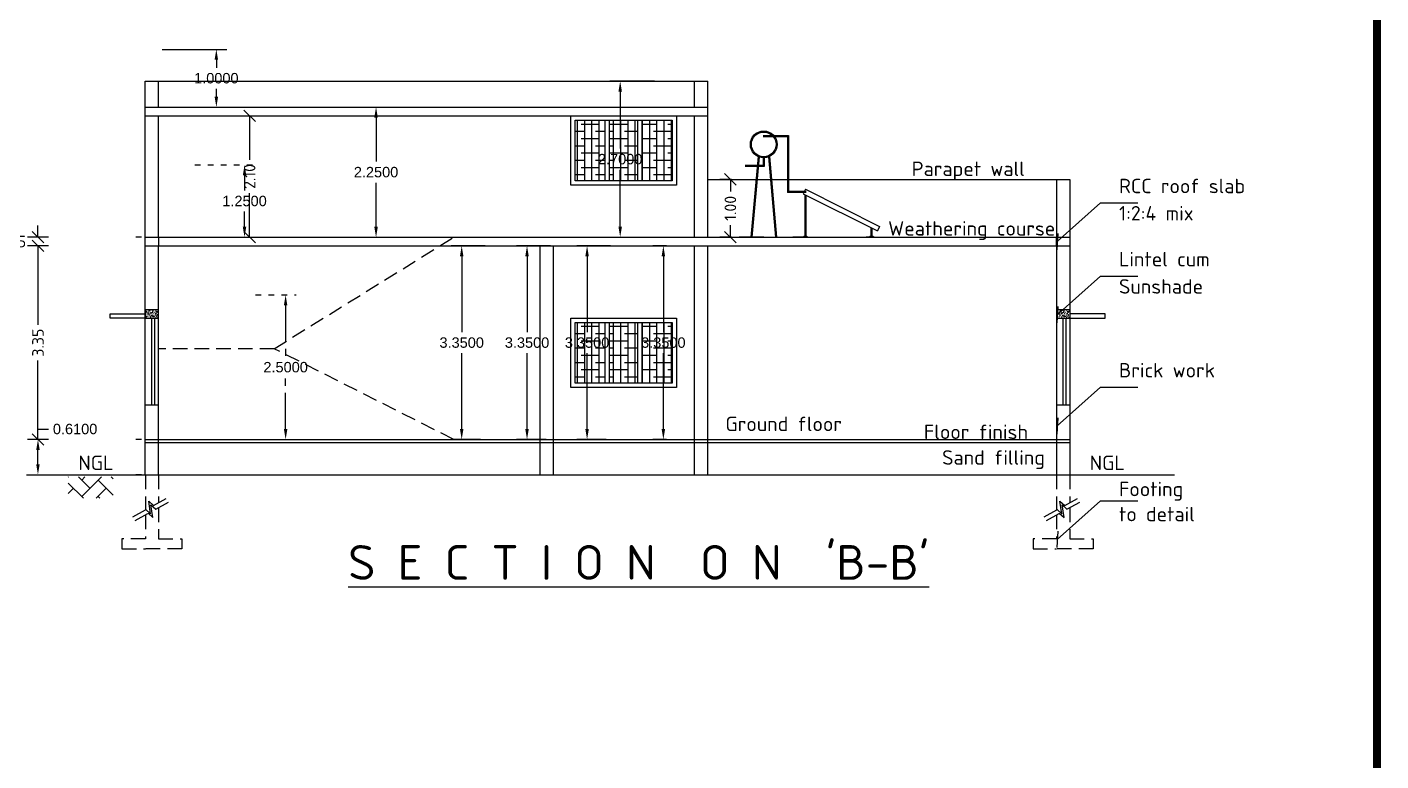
# Model space of a CAD drawing. Header units: metres. Extents: x 33037 to 86814, y -4407 to 25.
# Drawn here: x 86563.5 to 86586.93, y -4185.11 to -4172.42 of the extents above; entities that cross this region are included whole.
import ezdxf
from ezdxf.enums import TextEntityAlignment as Align

# ---------------------------------------------------------------- set-up
doc = ezdxf.new("R2010")
doc.units = ezdxf.units.M
doc.header["$MEASUREMENT"] = 0
for name, pattern in [('DOT2', [0.125, 0, -0.125]), ('HIDDEN', [0.375, 0.25, -0.125]), ('PHANTOM2', [1.25, 0.625, -0.125, 0.125, -0.125, 0.125, -0.125])]:
    doc.linetypes.add(name, pattern=pattern)
for name, color, linetype in [('BLK_2_FLR_0_REGULAR_ROOM_1', 117, 'Continuous'), ('BLK_2_FLR_0_REGULAR_ROOM_2', 117, 'Continuous'), ('BLK_2_FLR_0_REGULAR_ROOM_3', 117, 'Continuous'), ('BLK_2_FLR_0_REGULAR_ROOM_4', 117, 'Continuous'), ('BLK_2_FLR_0_WATER_CLOSET', 213, 'Continuous'), ('BLK_2_HT_OF_BLDG', 5, 'Continuous'), ('BLK_2_PARAPET_HT', 233, 'Continuous'), ('BLK_2_PLINTH_HEIGHT', 7, 'Continuous'), ('BLK_2_ROOF_WATER_TA1NK_HT', 235, 'Continuous'), ('BLK_2_STAIR_HEADROOM', 55, 'Continuous')]:
    doc.layers.add(name, color=color, linetype=linetype)
doc.layers.add('BLK_2_MUMTY_HT1', color=83, linetype='Continuous', lineweight=0)
doc.styles.add('ISO Proportional', font='isocpeur.ttf')
doc.styles.get("Standard").update_dxf_attribs({"font": 'arial.ttf'})
doc.dimstyles.get("Standard").update_dxf_attribs({"dimtxt": 0.18, "dimasz": 0.18, "dimexe": 0.18, "dimexo": 0.0625, "dimgap": 0.09, "dimtad": 0, "dimtih": 1, "dimtoh": 1, "dimdec": 4, "dimzin": 0, "dimdsep": 46, "dimtxsty": 'Standard', "dimcen": 0.09, "dimadec": 0, "dimazin": 0, "dimtfac": 1, "dimtdec": 4, "dimtofl": 0, "dimtmove": 0, "dimatfit": 3, "dimfxl": 0, "dimtolj": 1, "dimtzin": 0, "dimarcsym": 0})
doc.dimstyles.new('T-roman', dxfattribs={"dimtxt": 0.2, "dimasz": 0.2, "dimexe": 0.18, "dimexo": 0.0625, "dimgap": 0.09, "dimtad": 0, "dimtoh": 1, "dimzin": 0, "dimdsep": 46, "dimtxsty": 'ISO Proportional', "dimblk": 'OBLIQUE', "dimcen": 0.09, "dimclrd": 5, "dimclre": 2, "dimclrt": 7, "dimadec": 0, "dimazin": 0, "dimtfac": 1, "dimtofl": 0, "dimtmove": 2, "dimatfit": 3, "dimldrblk": 'OBLIQUE', "dimfxl": 0, "dimtolj": 1, "dimtzin": 0, "dimarcsym": 0})

# ---------------------------------------------------------------- blocks, each defined once
blk = doc.blocks.new('*D1450')
at = {"layer": 'BLK_2_PLINTH_HEIGHT', "color": 0, "linetype": 'DOT2', "lineweight": -2, "ltscale": 400}
for p, q in [((86565.478, -4179.552), (86563.504, -4179.552)), ((86565.478, -4180.162), (86563.504, -4180.162))]:
    blk.add_line(p, q, dxfattribs=at)
at = {"layer": 'BLK_2_PLINTH_HEIGHT', "color": 0, "lineweight": -2, "ltscale": 400}
for p, q in [((86563.684, -4179.552), (86563.684, -4179.372)), ((86563.684, -4179.372), (86563.864, -4179.372)), ((86563.684, -4179.982), (86563.684, -4179.732))]:
    blk.add_line(p, q, dxfattribs=at)
at = {"layer": 'BLK_2_PLINTH_HEIGHT', "color": 0, "ltscale": 400}
for points in [[(86563.654, -4179.732), (86563.714, -4179.732), (86563.684, -4179.552)], [(86563.654, -4179.982), (86563.714, -4179.982), (86563.684, -4180.162)]]:
    blk.add_solid(points, dxfattribs=at)
at = {"layer": 'BLK_2_PLINTH_HEIGHT', "color": 0, "ltscale": 400, "insert": (86564.327, -4179.372), "char_height": 0.18, "attachment_point": 5}
blk.add_mtext('\\A1;0.6100', dxfattribs=at)
blk = doc.blocks.new('_Oblique')
at = {"color": 0, "linetype": 'ByBlock', "lineweight": -2}
blk.add_line((-0.5, -0.5), (0.5, 0.5), dxfattribs=at)
blk = doc.blocks.new('*D1451')
at = {"color": 2, "lineweight": -2}
for p, q in [((86563.864, -4176.202), (86563.504, -4176.202)), ((86563.864, -4179.552), (86563.504, -4179.552))]:
    blk.add_line(p, q, dxfattribs=at)
at = {"color": 5, "lineweight": -2}
for p, q in [((86563.684, -4176.202), (86563.684, -4177.567)), ((86563.684, -4179.552), (86563.684, -4178.187))]:
    blk.add_line(p, q, dxfattribs=at)
at = {"color": 5, "lineweight": -2, "xscale": 0.2, "yscale": 0.2, "zscale": 0.2}
for p, rotation in [((86563.684, -4176.202), 90), ((86563.684, -4179.552), 270)]:
    blk.add_blockref('_Oblique', p, dxfattribs=dict(at, rotation=rotation))
at = {"color": 7, "insert": (86563.684, -4177.877), "char_height": 0.2, "attachment_point": 5, "rotation": 90, "style": 'ISO Proportional'}
blk.add_mtext('\\A1;3.35', dxfattribs=at)
blk = doc.blocks.new('*D1452')
at = {"color": 2, "lineweight": -2}
for p, q in [((86563.864, -4176.052), (86563.504, -4176.052)), ((86563.864, -4176.202), (86563.504, -4176.202))]:
    blk.add_line(p, q, dxfattribs=at)
at = {"color": 5, "lineweight": -2}
for p, q in [((86563.684, -4176.052), (86563.684, -4175.852)), ((86563.684, -4176.202), (86563.684, -4176.402))]:
    blk.add_line(p, q, dxfattribs=at)
at = {"color": 5, "lineweight": -2, "xscale": 0.2, "yscale": 0.2, "zscale": 0.2}
for p, rotation in [((86563.684, -4176.052), 270), ((86563.684, -4176.202), 90)]:
    blk.add_blockref('_Oblique', p, dxfattribs=dict(at, rotation=rotation))
at = {"color": 7, "insert": (86563.259, -4176.127), "char_height": 0.2, "attachment_point": 5, "style": 'ISO Proportional'}
blk.add_mtext('\\A1;0.15', dxfattribs=at)
blk = doc.blocks.new('*D1453')
at = {"color": 2, "lineweight": -2}
for p, q in [((86575.687, -4175.052), (86575.487, -4175.052)), ((86575.687, -4176.052), (86575.487, -4176.052))]:
    blk.add_line(p, q, dxfattribs=at)
at = {"color": 5, "lineweight": -2}
for p, q in [((86575.667, -4175.052), (86575.667, -4175.262)), ((86575.667, -4176.052), (86575.667, -4175.842))]:
    blk.add_line(p, q, dxfattribs=at)
at = {"color": 5, "lineweight": -2, "xscale": 0.2, "yscale": 0.2, "zscale": 0.2}
for p, rotation in [((86575.667, -4175.052), 90), ((86575.667, -4176.052), 270)]:
    blk.add_blockref('_Oblique', p, dxfattribs=dict(at, rotation=rotation))
at = {"color": 7, "insert": (86575.667, -4175.552), "char_height": 0.2, "attachment_point": 5, "rotation": 90, "style": 'ISO Proportional'}
blk.add_mtext('\\A1;1.00', dxfattribs=at)
blk = doc.blocks.new('*D1454')
at = {"color": 2, "lineweight": -2}
for p, q in [((86567.347, -4173.952), (86567.527, -4173.952)), ((86567.347, -4176.052), (86567.527, -4176.052))]:
    blk.add_line(p, q, dxfattribs=at)
at = {"color": 5, "lineweight": -2}
for p, q in [((86567.347, -4173.952), (86567.347, -4174.712)), ((86567.347, -4176.052), (86567.347, -4175.292))]:
    blk.add_line(p, q, dxfattribs=at)
at = {"color": 5, "lineweight": -2, "xscale": 0.2, "yscale": 0.2, "zscale": 0.2}
for p, rotation in [((86567.347, -4173.952), 90), ((86567.347, -4176.052), 270)]:
    blk.add_blockref('_Oblique', p, dxfattribs=dict(at, rotation=rotation))
at = {"color": 7, "insert": (86567.347, -4175.002), "char_height": 0.2, "attachment_point": 5, "rotation": 90, "style": 'ISO Proportional'}
blk.add_mtext('\\A1;2.10', dxfattribs=at)
blk = doc.blocks.new('*D1514')
at = {"layer": 'BLK_2_FLR_0_WATER_CLOSET', "color": 0, "linetype": 'DOT2', "lineweight": -2}
for p, q in [((86567.446, -4177.052), (86568.15, -4177.052)), ((86567.446, -4179.552), (86568.15, -4179.552))]:
    blk.add_line(p, q, dxfattribs=at)
at = {"layer": 'BLK_2_FLR_0_WATER_CLOSET', "color": 0, "linetype": 'PHANTOM2', "lineweight": -2}
for p, q in [((86567.97, -4177.232), (86567.97, -4178.12)), ((86567.97, -4179.372), (86567.97, -4178.484))]:
    blk.add_line(p, q, dxfattribs=at)
at = {"layer": 'BLK_2_FLR_0_WATER_CLOSET', "color": 0}
for points in [[(86567.94, -4177.232), (86568, -4177.232), (86567.97, -4177.052)], [(86567.94, -4179.372), (86568, -4179.372), (86567.97, -4179.552)]]:
    blk.add_solid(points, dxfattribs=at)
at = {"layer": 'BLK_2_FLR_0_WATER_CLOSET', "color": 0, "insert": (86567.97, -4178.302), "char_height": 0.18, "attachment_point": 5}
blk.add_mtext('\\A1;2.5000', dxfattribs=at)
blk = doc.blocks.new('*D1524')
at = {"layer": 'BLK_2_HT_OF_BLDG', "color": 0, "linetype": 'DOT2', "lineweight": -2, "ltscale": 400}
for p, q in [((86565.478, -4176.052), (86562.25, -4176.052)), ((86565.478, -4180.162), (86562.25, -4180.162))]:
    blk.add_line(p, q, dxfattribs=at)
at = {"layer": 'BLK_2_HT_OF_BLDG', "color": 0, "linetype": 'Continuous', "lineweight": -2, "ltscale": 400}
for p, q in [((86562.43, -4176.232), (86562.43, -4177.925)), ((86562.43, -4179.982), (86562.43, -4178.289))]:
    blk.add_line(p, q, dxfattribs=at)
at = {"layer": 'BLK_2_HT_OF_BLDG', "color": 0, "ltscale": 400}
for points in [[(86562.4, -4176.232), (86562.46, -4176.232), (86562.43, -4176.052)], [(86562.4, -4179.982), (86562.46, -4179.982), (86562.43, -4180.162)]]:
    blk.add_solid(points, dxfattribs=at)
at = {"layer": 'BLK_2_HT_OF_BLDG', "color": 0, "ltscale": 400, "insert": (86562.43, -4178.107), "char_height": 0.18, "attachment_point": 5}
blk.add_mtext('\\A1;4.1100', dxfattribs=at)
blk = doc.blocks.new('*D1759')
at = {"layer": 'BLK_2_FLR_0_REGULAR_ROOM_3', "color": 0, "lineweight": -2}
for p, q in [((86573.593, -4176.202), (86573.007, -4176.202)), ((86573.187, -4176.382), (86573.187, -4177.695)), ((86573.187, -4179.372), (86573.187, -4178.059)), ((86573.516, -4179.552), (86573.007, -4179.552))]:
    blk.add_line(p, q, dxfattribs=at)
at = {"layer": 'BLK_2_FLR_0_REGULAR_ROOM_3', "color": 0}
for points in [[(86573.157, -4176.382), (86573.217, -4176.382), (86573.187, -4176.202)], [(86573.157, -4179.372), (86573.217, -4179.372), (86573.187, -4179.552)]]:
    blk.add_solid(points, dxfattribs=at)
at = {"layer": 'BLK_2_FLR_0_REGULAR_ROOM_3', "color": 0, "insert": (86573.187, -4177.877), "char_height": 0.18, "attachment_point": 5}
blk.add_mtext('\\A1;3.3500', dxfattribs=at)
blk = doc.blocks.new('*D1762')
at = {"layer": 'BLK_2_FLR_0_REGULAR_ROOM_4', "color": 0, "lineweight": -2}
for p, q in [((86574.561, -4176.202), (86574.327, -4176.202)), ((86574.507, -4176.382), (86574.507, -4177.695)), ((86574.507, -4179.372), (86574.507, -4178.059)), ((86574.561, -4179.552), (86574.327, -4179.552))]:
    blk.add_line(p, q, dxfattribs=at)
at = {"layer": 'BLK_2_FLR_0_REGULAR_ROOM_4', "color": 0}
for points in [[(86574.477, -4176.382), (86574.537, -4176.382), (86574.507, -4176.202)], [(86574.477, -4179.372), (86574.537, -4179.372), (86574.507, -4179.552)]]:
    blk.add_solid(points, dxfattribs=at)
at = {"layer": 'BLK_2_FLR_0_REGULAR_ROOM_4', "color": 0, "insert": (86574.507, -4177.877), "char_height": 0.18, "attachment_point": 5}
blk.add_mtext('\\A1;3.3500', dxfattribs=at)
blk = doc.blocks.new('*D1760')
at = {"layer": 'BLK_2_FLR_0_REGULAR_ROOM_2', "color": 0, "lineweight": -2}
for p, q in [((86572.554, -4176.202), (86571.968, -4176.202)), ((86572.148, -4176.382), (86572.148, -4177.695)), ((86572.148, -4179.372), (86572.148, -4178.059)), ((86572.477, -4179.552), (86571.968, -4179.552))]:
    blk.add_line(p, q, dxfattribs=at)
at = {"layer": 'BLK_2_FLR_0_REGULAR_ROOM_2', "color": 0}
for points in [[(86572.118, -4176.382), (86572.178, -4176.382), (86572.148, -4176.202)], [(86572.118, -4179.372), (86572.178, -4179.372), (86572.148, -4179.552)]]:
    blk.add_solid(points, dxfattribs=at)
at = {"layer": 'BLK_2_FLR_0_REGULAR_ROOM_2', "color": 0, "insert": (86572.148, -4177.877), "char_height": 0.18, "attachment_point": 5}
blk.add_mtext('\\A1;3.3500', dxfattribs=at)
blk = doc.blocks.new('*D1761')
at = {"layer": 'BLK_2_FLR_0_REGULAR_ROOM_1', "color": 0, "lineweight": -2}
for p, q in [((86571.422, -4176.202), (86570.837, -4176.202)), ((86571.017, -4176.382), (86571.017, -4177.695)), ((86571.017, -4179.372), (86571.017, -4178.059)), ((86571.345, -4179.552), (86570.837, -4179.552))]:
    blk.add_line(p, q, dxfattribs=at)
at = {"layer": 'BLK_2_FLR_0_REGULAR_ROOM_1', "color": 0}
for points in [[(86570.987, -4176.382), (86571.047, -4176.382), (86571.017, -4176.202)], [(86570.987, -4179.372), (86571.047, -4179.372), (86571.017, -4179.552)]]:
    blk.add_solid(points, dxfattribs=at)
at = {"layer": 'BLK_2_FLR_0_REGULAR_ROOM_1', "color": 0, "insert": (86571.017, -4177.877), "char_height": 0.18, "attachment_point": 5}
blk.add_mtext('\\A1;3.3500', dxfattribs=at)
blk = doc.blocks.new('*D1763')
at = {"layer": 'BLK_2_MUMTY_HT1', "color": 0, "lineweight": -2}
for p, q in [((86574.351, -4173.352), (86573.58, -4173.352)), ((86573.76, -4173.532), (86573.76, -4174.52)), ((86573.76, -4175.872), (86573.76, -4174.884)), ((86573.24, -4176.052), (86573.94, -4176.052))]:
    blk.add_line(p, q, dxfattribs=at)
at = {"layer": 'BLK_2_MUMTY_HT1', "color": 0}
for points in [[(86573.73, -4173.532), (86573.79, -4173.532), (86573.76, -4173.352)], [(86573.73, -4175.872), (86573.79, -4175.872), (86573.76, -4176.052)]]:
    blk.add_solid(points, dxfattribs=at)
at = {"layer": 'BLK_2_MUMTY_HT1', "color": 0, "insert": (86573.76, -4174.702), "char_height": 0.18, "attachment_point": 5}
blk.add_mtext('\\A1;2.7000', dxfattribs=at)
blk = doc.blocks.new('*D1764')
at = {"layer": 'BLK_2_STAIR_HEADROOM', "color": 0, "lineweight": -2}
for p, q in [((86569.53, -4173.802), (86569.715, -4173.802)), ((86569.535, -4173.982), (86569.535, -4174.745)), ((86569.535, -4175.872), (86569.535, -4175.109)), ((86569.53, -4176.052), (86569.715, -4176.052))]:
    blk.add_line(p, q, dxfattribs=at)
at = {"layer": 'BLK_2_STAIR_HEADROOM', "color": 0}
for points in [[(86569.505, -4173.982), (86569.565, -4173.982), (86569.535, -4173.802)], [(86569.505, -4175.872), (86569.565, -4175.872), (86569.535, -4176.052)]]:
    blk.add_solid(points, dxfattribs=at)
at = {"layer": 'BLK_2_STAIR_HEADROOM', "color": 0, "insert": (86569.535, -4174.927), "char_height": 0.18, "attachment_point": 5}
blk.add_mtext('\\A1;2.2500', dxfattribs=at)
blk = doc.blocks.new('*D1765')
at = {"layer": 'BLK_2_ROOF_WATER_TA1NK_HT', "color": 0, "lineweight": -2}
for p, q in [((86565.833, -4172.802), (86566.951, -4172.802)), ((86566.771, -4172.982), (86566.771, -4173.12)), ((86566.771, -4173.622), (86566.771, -4173.484)), ((86565.833, -4173.802), (86566.951, -4173.802))]:
    blk.add_line(p, q, dxfattribs=at)
at = {"layer": 'BLK_2_ROOF_WATER_TA1NK_HT', "color": 0}
for points in [[(86566.741, -4172.982), (86566.801, -4172.982), (86566.771, -4172.802)], [(86566.741, -4173.622), (86566.801, -4173.622), (86566.771, -4173.802)]]:
    blk.add_solid(points, dxfattribs=at)
at = {"layer": 'BLK_2_ROOF_WATER_TA1NK_HT', "color": 0, "insert": (86566.771, -4173.302), "char_height": 0.18, "attachment_point": 5}
blk.add_mtext('\\A1;1.0000', dxfattribs=at)
blk = doc.blocks.new('*D1766')
at = {"layer": 'BLK_2_PARAPET_HT', "color": 0, "linetype": 'DOT2', "lineweight": -2}
for p, q in [((86566.398, -4174.802), (86567.439, -4174.802)), ((86566.398, -4176.052), (86567.439, -4176.052))]:
    blk.add_line(p, q, dxfattribs=at)
at = {"layer": 'BLK_2_PARAPET_HT', "color": 0, "linetype": 'PHANTOM2', "lineweight": -2}
for p, q in [((86567.259, -4174.982), (86567.259, -4175.245)), ((86567.259, -4175.872), (86567.259, -4175.609))]:
    blk.add_line(p, q, dxfattribs=at)
at = {"layer": 'BLK_2_PARAPET_HT', "color": 0}
for points in [[(86567.229, -4174.982), (86567.289, -4174.982), (86567.259, -4174.802)], [(86567.229, -4175.872), (86567.289, -4175.872), (86567.259, -4176.052)]]:
    blk.add_solid(points, dxfattribs=at)
at = {"layer": 'BLK_2_PARAPET_HT', "color": 0, "insert": (86567.259, -4175.427), "char_height": 0.18, "attachment_point": 5}
blk.add_mtext('\\A1;1.2500', dxfattribs=at)

msp = doc.modelspace()

# ---------------------------------------------------------------- hatches: boundary and pattern name
h = msp.add_hatch()
h.set_pattern_fill('ANSI38', color=256, angle=45)
h.set_pattern_definition([(90, (504.89627, 140.90034), (-0.125, 0), []), (180, (504.89627, 140.90034), (-0.25, -0.125), [0.3125, -0.1875])])
h.paths.add_polyline_path([(86574.14297, -4174.02663), (86574.65964, -4174.02663), (86574.65964, -4175.07663), (86574.14297, -4175.07663)])
h.paths.add_polyline_path([(86574.06797, -4175.07663), (86573.57251, -4175.07663), (86573.57251, -4174.02663), (86574.06797, -4174.02663)])
h.paths.add_polyline_path([(86573.49751, -4175.07663), (86572.98084, -4175.07663), (86572.98084, -4174.02663), (86573.49751, -4174.02663)])
h = msp.add_hatch()
h.set_pattern_fill('AR-CONC', color=256, scale=0.01, angle=45)
h.set_pattern_definition([(95, (479.15199, 137.40034), (0.055155199917, 0.04628070788), [0.0075, -0.0825]), (40, (479.15199, 137.40034), (-0.06299921674, 0.04337681496), [0.006, -0.066]), (145.45144446, (479.15659, 137.4042), (-0.007844016434, 0.089657522133), [0.0063740192, -0.0701142112]), (91.1842, (479.13785, 137.41448), (0.087169338795, 0.06376137762), [0.01125, -0.12375]), (141.63563549, (479.14511, 137.4198), (-0.00279000684, 0.13497116682), [0.0095610342, -0.105171376]), (36.18416399, (479.13785, 137.41448), (-0.00279000685, 0.13497116674), [0.009, -0.0990000001]), (66, (479.148456, 137.41802), (0.07067715721, 0.013738247647), [0.0075, -0.0825]), (11, (479.148456, 137.41802), (-0.034070859306, 0.06848084354), [0.006, -0.066]), (116.45144474, (479.154346, 137.41916), (0.0366062975, 0.08221909056), [0.006374019, -0.0701142112]), (82.5, (479.151992, 137.40034), (-0.022679318531, 0.024398981761), [0, -0.0652, 0, -0.067, 0, -0.06625]), (52.5, (479.15199, 137.40034), (-0.00928729422, 0.04649094499), [0, -0.0382, 0, -0.0637, 0, -0.02525]), (12.5, (479.136223, 137.384572), (0.039341816732, 0.0361520761815), [0, -0.025, 0, -0.078, 0, -0.1035]), (2.5, (479.12915, 137.3775), (0.03415899832, 0.048315980687), [0, -0.0325, 0, -0.0518, 0, -0.0735])])
h.paths.add_polyline_path([(86565.77084, -4177.45163), (86565.77084, -4177.30163), (86565.54084, -4177.30163), (86565.54084, -4177.45163)])
h = msp.add_hatch()
h.set_pattern_fill('AR-CONC', color=256, scale=0.01, angle=45)
h.set_pattern_definition([(95, (494.92199, 137.40034), (0.055155199917, 0.04628070788), [0.0075, -0.0825]), (40, (494.92199, 137.40034), (-0.06299921674, 0.04337681496), [0.006, -0.066]), (145.45144446, (494.92659, 137.4042), (-0.007844016434, 0.089657522133), [0.0063740192, -0.0701142112]), (91.1842, (494.90785, 137.41448), (0.087169338795, 0.06376137762), [0.01125, -0.12375]), (141.63563549, (494.91511, 137.4198), (-0.00279000684, 0.13497116682), [0.0095610342, -0.105171376]), (36.18416399, (494.90785, 137.41448), (-0.00279000685, 0.13497116674), [0.009, -0.0990000001]), (66, (494.918456, 137.41802), (0.07067715721, 0.013738247647), [0.0075, -0.0825]), (11, (494.918456, 137.41802), (-0.034070859306, 0.06848084354), [0.006, -0.066]), (116.45144474, (494.924346, 137.41916), (0.0366062975, 0.08221909056), [0.006374019, -0.0701142112]), (82.5, (494.921992, 137.40034), (-0.022679318531, 0.024398981761), [0, -0.0652, 0, -0.067, 0, -0.06625]), (52.5, (494.92199, 137.40034), (-0.00928729422, 0.04649094499), [0, -0.0382, 0, -0.0637, 0, -0.02525]), (12.5, (494.906223, 137.384572), (0.039341816732, 0.0361520761815), [0, -0.025, 0, -0.078, 0, -0.1035]), (2.5, (494.89915, 137.3775), (0.03415899832, 0.048315980687), [0, -0.0325, 0, -0.0518, 0, -0.0735])])
h.paths.add_polyline_path([(86581.54084, -4177.45163), (86581.54084, -4177.30163), (86581.31084, -4177.30163), (86581.31084, -4177.45163)])
h = msp.add_hatch()
h.set_pattern_fill('ANSI38', color=256, angle=45)
h.set_pattern_definition([(90, (504.89627, 137.40034), (-0.125, 0), []), (180, (504.89627, 137.40034), (-0.25, -0.125), [0.3125, -0.1875])])
h.paths.add_polyline_path([(86574.14297, -4177.52663), (86574.65964, -4177.52663), (86574.65964, -4178.57663), (86574.14297, -4178.57663)])
h.paths.add_polyline_path([(86574.06797, -4178.57663), (86573.57251, -4178.57663), (86573.57251, -4177.52663), (86574.06797, -4177.52663)])
h.paths.add_polyline_path([(86573.49751, -4178.57663), (86572.98084, -4178.57663), (86572.98084, -4177.52663), (86573.49751, -4177.52663)])
h = msp.add_hatch()
h.set_pattern_fill('AR-HBONE', color=256, scale=0.05)
h.set_pattern_definition([(45, (465.42149, 137.90463), (0, 0.28284271247), [0.6, -0.2]), (135, (465.5629, 138.04605), (0, 0.28284271247), [0.6, -0.2])])
h.paths.add_polyline_path([(86564.985, -4180.19734), (86564.20877, -4180.19734), (86564.20877, -4180.56836), (86564.985, -4180.56836)])

# ---------------------------------------------------------------- linework, layer by layer
for p, q in [((86565.54084, -4180.16163), (86565.54084, -4173.35163)), ((86565.54084, -4173.35163), (86575.27584, -4173.35163)), ((86565.77084, -4173.80163), (86565.77084, -4173.35163)), ((86575.04584, -4173.80163), (86575.04584, -4173.35163)), ((86575.27584, -4176.05163), (86575.27584, -4173.35163)), ((86565.54084, -4173.80163), (86575.27584, -4173.80163)), ((86565.54084, -4173.95163), (86575.27584, -4173.95163)), ((86565.77084, -4176.05163), (86565.77084, -4173.95163)), ((86575.04584, -4176.05163), (86575.04584, -4173.95163)), ((86573.49751, -4175.07663), (86573.49751, -4174.02663)), ((86573.57251, -4175.07663), (86573.57251, -4174.02663)), ((86574.06797, -4175.07663), (86574.06797, -4174.02663)), ((86574.14297, -4175.07663), (86574.14297, -4174.02663)), ((86576.23383, -4174.29427), (86576.67151, -4174.29427)), ((86576.23383, -4174.3121), (86576.65367, -4174.3121)), ((86576.65367, -4174.3121), (86576.65367, -4175.28157)), ((86576.67151, -4174.29427), (86576.67151, -4175.28157)), ((86576.23192, -4174.81009), (86575.92144, -4174.81009)), ((86576.24975, -4174.82793), (86575.92144, -4174.82793)), ((86576.23192, -4174.67844), (86576.23192, -4174.81009)), ((86576.24975, -4174.67844), (86576.24975, -4174.82793)), ((86575.27584, -4175.05163), (86581.54084, -4175.05163)), ((86581.31084, -4175.05163), (86581.31084, -4176.05163)), ((86581.54084, -4175.05163), (86581.54084, -4180.16163)), ((86576.98042, -4175.26374), (86576.65367, -4175.26374)), ((86576.98042, -4175.28157), (86576.65367, -4175.28157)), ((86576.95586, -4175.32626), (86576.95586, -4176.0338)), ((86576.97369, -4175.32626), (86576.97369, -4176.03417)), ((86565.54084, -4176.05163), (86581.54084, -4176.05163)), ((86565.54084, -4176.05163), (86581.54084, -4176.05163)), ((86565.77084, -4176.05163), (86565.77084, -4176.20163)), ((86576.24677, -4176.05163), (86575.81734, -4176.05163)), ((86576.87208, -4176.05163), (86576.75046, -4176.05163)), ((86576.87367, -4176.05163), (86577.02372, -4176.05163)), ((86576.97369, -4176.05163), (86576.87367, -4176.05163)), ((86578.01929, -4176.05163), (86578.16934, -4176.05163)), ((86578.11931, -4176.05163), (86578.01929, -4176.05163)), ((86578.10168, -4176.03321), (86578.10168, -4175.89025)), ((86578.11951, -4176.03321), (86578.11951, -4175.89917)), ((86578.17093, -4176.05163), (86578.43018, -4176.05163)), ((86581.31084, -4176.20163), (86581.31084, -4176.05163)), ((86565.54084, -4176.20163), (86581.54084, -4176.20163)), ((86565.54084, -4176.20163), (86581.54084, -4176.20163)), ((86565.77084, -4180.16163), (86565.77084, -4176.20163)), ((86572.37584, -4180.16163), (86572.37584, -4176.20163)), ((86572.60584, -4180.16163), (86572.60584, -4176.20163)), ((86575.04584, -4180.16163), (86575.04584, -4176.20163)), ((86575.27584, -4180.16163), (86575.27584, -4176.20163)), ((86581.31084, -4176.20163), (86581.31084, -4180.16163)), ((86565.54084, -4177.30163), (86565.77084, -4177.30163)), ((86565.54084, -4177.45163), (86565.77084, -4177.45163)), ((86565.65746, -4178.95163), (86565.65746, -4177.45163)), ((86565.70746, -4178.95163), (86565.70746, -4177.45163)), ((86581.31084, -4177.30163), (86581.54084, -4177.30163)), ((86581.31084, -4177.45163), (86581.54084, -4177.45163)), ((86581.42746, -4178.95163), (86581.42746, -4177.45163)), ((86581.47746, -4178.95163), (86581.47746, -4177.45163)), ((86573.49751, -4178.57663), (86573.49751, -4177.52663)), ((86573.57251, -4178.57663), (86573.57251, -4177.52663)), ((86574.06797, -4178.57663), (86574.06797, -4177.52663)), ((86574.14297, -4178.57663), (86574.14297, -4177.52663)), ((86565.54084, -4178.95163), (86565.77084, -4178.95163)), ((86581.31084, -4178.95163), (86581.54084, -4178.95163)), ((86565.54084, -4179.55163), (86581.54084, -4179.55163)), ((86565.54084, -4179.60163), (86581.54084, -4179.60163)), ((86563.48684, -4180.16163), (86583.35295, -4180.16163))]:
    msp.add_line(p, q)
at = {"ltscale": 10}
for p, q in [((86576.14524, -4174.65631), (86576.02068, -4176.05163)), ((86576.34321, -4174.65631), (86576.46777, -4176.05163)), ((86576.16249, -4174.66362), (86576.03858, -4176.05163)), ((86576.32596, -4174.66362), (86576.44987, -4176.05163)), ((86576.96635, -4175.2229), (86576.92648, -4175.30265)), ((86576.92648, -4175.30265), (86578.21044, -4175.94463)), ((86576.96635, -4175.2229), (86578.25032, -4175.86488)), ((86578.25032, -4175.86488), (86578.21044, -4175.94463))]:
    msp.add_line(p, q, dxfattribs=at)
at = {"linetype": 'HIDDEN'}
for p, q in [((86565.54224, -4180.16163), (86565.54224, -4180.77086)), ((86565.77084, -4180.16163), (86565.77084, -4180.64617)), ((86581.31224, -4180.16163), (86581.31224, -4180.77086)), ((86581.54084, -4180.16163), (86581.54084, -4180.64617)), ((86565.63398, -4180.84006), (86565.60062, -4180.61978)), ((86565.60062, -4180.61978), (86565.68419, -4180.69343)), ((86565.67208, -4180.90356), (86565.63872, -4180.68328)), ((86565.63872, -4180.68328), (86565.72229, -4180.75693)), ((86565.68419, -4180.69343), (86565.90718, -4180.57181)), ((86565.72229, -4180.75693), (86565.94528, -4180.63531)), ((86565.77084, -4180.73046), (86565.77084, -4181.26904)), ((86581.40398, -4180.84006), (86581.37062, -4180.61978)), ((86581.37062, -4180.61978), (86581.45419, -4180.69343)), ((86581.44208, -4180.90356), (86581.40872, -4180.68328)), ((86581.40872, -4180.68328), (86581.49229, -4180.75693)), ((86581.45419, -4180.69343), (86581.67718, -4180.57181)), ((86581.49229, -4180.75693), (86581.71528, -4180.63531)), ((86581.54084, -4180.73046), (86581.54084, -4181.26904)), ((86565.32742, -4180.88804), (86565.5504, -4180.76641)), ((86565.36552, -4180.95154), (86565.5885, -4180.82991)), ((86565.54224, -4180.85515), (86565.54224, -4181.26904)), ((86565.5504, -4180.76641), (86565.63398, -4180.84006)), ((86565.5885, -4180.82991), (86565.67208, -4180.90356)), ((86581.09742, -4180.88804), (86581.3204, -4180.76641)), ((86581.13552, -4180.95154), (86581.3585, -4180.82991)), ((86581.31224, -4180.85515), (86581.31224, -4181.26904)), ((86581.3204, -4180.76641), (86581.40398, -4180.84006)), ((86581.3585, -4180.82991), (86581.44208, -4180.90356)), ((86565.54224, -4181.26904), (86565.13692, -4181.26904)), ((86565.13692, -4181.26904), (86565.13692, -4181.44684)), ((86565.13692, -4181.44684), (86565.54224, -4181.44684)), ((86566.17616, -4181.44684), (86565.54224, -4181.44684)), ((86565.77084, -4181.26904), (86566.17616, -4181.26904)), ((86566.17616, -4181.26904), (86566.17616, -4181.44684)), ((86581.31224, -4181.26904), (86580.90692, -4181.26904)), ((86580.90692, -4181.26904), (86580.90692, -4181.44684)), ((86580.90692, -4181.44684), (86581.31224, -4181.44684)), ((86581.94616, -4181.44684), (86581.31224, -4181.44684)), ((86581.54084, -4181.26904), (86581.94616, -4181.26904)), ((86581.94616, -4181.26904), (86581.94616, -4181.44684))]:
    msp.add_line(p, q, dxfattribs=at)
at = {"const_width": 0.13933}
msp.add_lwpolyline([(86540.41684, -4172.04526), (86586.85538, -4172.04526), (86586.85538, -4212.50459), (86540.41684, -4212.50459)], close=True, dxfattribs=at)
for points in [[(86572.90584, -4173.95163), (86574.73464, -4173.95163), (86574.73464, -4175.15163), (86572.90584, -4175.15163)], [(86572.98084, -4174.02663), (86574.65964, -4174.02663), (86574.65964, -4175.07663), (86572.98084, -4175.07663)], [(86565.54084, -4177.45163), (86564.93084, -4177.45163), (86564.93084, -4177.37663), (86565.54084, -4177.37663)], [(86572.90584, -4177.45163), (86574.73464, -4177.45163), (86574.73464, -4178.65163), (86572.90584, -4178.65163)], [(86581.54084, -4177.45163), (86582.15084, -4177.45163), (86582.15084, -4177.37663), (86581.54084, -4177.37663)], [(86572.98084, -4177.52663), (86574.65964, -4177.52663), (86574.65964, -4178.57663), (86572.98084, -4178.57663)]]:
    msp.add_lwpolyline(points, close=True)
at = {"linetype": 'HIDDEN'}
for points in [[(86567.77084, -4177.98147), (86570.88084, -4176.05163)], [(86570.88084, -4179.55163), (86567.77084, -4177.98147), (86565.77084, -4177.98147)]]:
    msp.add_lwpolyline(points, dxfattribs=at)
at = {"ltscale": 10}
for radius in [0.23183, 0.21399]:
    msp.add_circle((86576.24422, -4174.44668), radius, dxfattribs=at)
for centre in [(86576.96368, -4176.08587), (86578.10931, -4176.08587)]:
    msp.add_arc(centre, 0.05266, 40.559625, 139.440375, dxfattribs=at)

# ---------------------------------------------------------------- texts
at = {"style": 'ISO Proportional'}
for s, height, p in [('Parapet wall', 0.25, (86578.80509, -4174.99303)), ('RCC roof slab', 0.25, (86582.39163, -4175.29108)), ('1:2:4 mix', 0.25, (86582.39163, -4175.76298)), ('Weathering course', 0.25, (86578.39638, -4176.0247)), ('Lintel cum', 0.25, (86582.39163, -4176.55694)), ('Sunshade', 0.25, (86582.39163, -4177.02884)), ('Brick work', 0.25, (86582.39163, -4178.47942)), ('Ground floor', 0.25, (86575.58173, -4179.40787)), ('Floor finish', 0.25, (86579.01561, -4179.54453)), ('Sand filling', 0.25, (86579.33087, -4179.98898)), ('Footing', 0.25, (86582.39163, -4180.53492)), ('to detail', 0.25, (86582.39163, -4180.9682)), ("%%US E C T I O N  O N  'B-B'", 0.6, (86569.05106, -4181.97954))]:
    msp.add_text(s, height=height, dxfattribs=at).set_placement(p)
for p in [(86564.68654, -4179.95555), (86582.18845, -4179.95555)]:
    msp.add_text('NGL', height=0.25, dxfattribs=at).set_placement(p, align=Align.MIDDLE)

# ---------------------------------------------------------------- dimensions: what is measured, and where the dimension line sits
for p1, p2, distance, picture, middle in [((86567.34743, -4176.05163), (86567.34743, -4173.95163), 0, '*D1454', (86567.34743, -4175.00163)), ((86575.74952, -4175.05163), (86575.74952, -4176.05163), -0.08293, '*D1453', (86575.66659, -4175.55163))]:
    dim = msp.add_aligned_dim(p1=p1, p2=p2, distance=distance, dimstyle='T-roman', override={"dimfxl": 0.18})
    dim.commit()
    dim.dimension.update_dxf_attribs({"geometry": picture, "text_midpoint": middle})
for base, p1, p2, picture, middle in [((86563.68383, -4176.05163), (86565.54084, -4176.20163), (86565.54084, -4176.05163), '*D1452', (86563.25883, -4176.12663)), ((86563.68383, -4176.20163), (86565.54084, -4179.55163), (86565.54084, -4176.20163), '*D1451', (86563.68383, -4177.87663))]:
    dim = msp.add_linear_dim(base=base, p1=p1, p2=p2, angle=270, dimstyle='T-roman', override={"dimfxl": 0.18})
    dim.commit()
    dim.dimension.update_dxf_attribs({"geometry": picture, "text_midpoint": middle})
at = {"layer": 'BLK_2_FLR_0_REGULAR_ROOM_1', "color": 2}
dim = msp.add_linear_dim(base=(86571.01654, -4179.55163), p1=(86571.48461, -4176.20163), p2=(86571.40794, -4179.55163), angle=90, dimstyle='Standard', dxfattribs=at)
dim.commit()
dim.dimension.update_dxf_attribs({"geometry": '*D1761', "text_midpoint": (86571.01654, -4177.87663)})
at = {"layer": 'BLK_2_FLR_0_REGULAR_ROOM_2', "color": 2}
dim = msp.add_linear_dim(base=(86572.14796, -4179.55163), p1=(86572.61602, -4176.20163), p2=(86572.53936, -4179.55163), angle=90, dimstyle='Standard', dxfattribs=at)
dim.commit()
dim.dimension.update_dxf_attribs({"geometry": '*D1760', "text_midpoint": (86572.14796, -4177.87663)})
at = {"layer": 'BLK_2_FLR_0_REGULAR_ROOM_3', "color": 2}
dim = msp.add_linear_dim(base=(86573.18725, -4179.55163), p1=(86573.65531, -4176.20163), p2=(86573.57865, -4179.55163), angle=90, dimstyle='Standard', dxfattribs=at)
dim.commit()
dim.dimension.update_dxf_attribs({"geometry": '*D1759', "text_midpoint": (86573.18725, -4177.87663)})
at = {"layer": 'BLK_2_FLR_0_REGULAR_ROOM_4', "color": 2}
dim = msp.add_aligned_dim(p1=(86574.62383, -4176.20163), p2=(86574.62383, -4179.55163), distance=-0.11691, dimstyle='Standard', dxfattribs=at)
dim.commit()
dim.dimension.update_dxf_attribs({"geometry": '*D1762', "text_midpoint": (86574.50692, -4177.87663)})
at = {"layer": 'BLK_2_FLR_0_WATER_CLOSET'}
dim = msp.add_aligned_dim(p1=(86567.38398, -4177.05163), p2=(86567.38398, -4179.55163), distance=0.5861, dimstyle='Standard', override={"dimscale": 1, "dimfxl": 0, "dimarcsym": 2}, dxfattribs=at)
dim.commit()
dim.dimension.update_dxf_attribs({"geometry": '*D1514', "text_midpoint": (86567.97008, -4178.30163)})
at = {"layer": 'BLK_2_HT_OF_BLDG', "ltscale": 400}
dim = msp.add_aligned_dim(p1=(86565.54084, -4180.16163), p2=(86565.54084, -4176.05163), distance=3.11121, dimstyle='Standard', override={"dimfxl": 0.18}, dxfattribs=at)
dim.commit()
dim.dimension.update_dxf_attribs({"geometry": '*D1524', "text_midpoint": (86562.42962, -4178.10663)})
at = {"layer": 'BLK_2_MUMTY_HT1'}
dim = msp.add_linear_dim(base=(86573.76004, -4173.35163), p1=(86573.17721, -4176.05163), p2=(86574.41336, -4173.35163), angle=90, dimstyle='Standard', dxfattribs=at)
dim.commit()
dim.dimension.update_dxf_attribs({"geometry": '*D1763', "text_midpoint": (86573.76004, -4174.70163)})
at = {"layer": 'BLK_2_PARAPET_HT'}
dim = msp.add_linear_dim(base=(86567.25942, -4174.80162), p1=(86566.33587, -4176.05163), p2=(86566.33587, -4174.80162), angle=90, dimstyle='Standard', override={"dimfxl": 0, "dimarcsym": 2}, dxfattribs=at)
dim.commit()
dim.dimension.update_dxf_attribs({"geometry": '*D1766', "text_midpoint": (86567.25942, -4175.42663)})
at = {"layer": 'BLK_2_PLINTH_HEIGHT', "ltscale": 400}
dim = msp.add_aligned_dim(p1=(86565.54084, -4180.16163), p2=(86565.54084, -4179.55163), distance=1.85701, dimstyle='Standard', override={"dimfxl": 0}, dxfattribs=at)
dim.commit()
dim.dimension.update_dxf_attribs({"geometry": '*D1450', "text_midpoint": (86564.32715, -4179.37163)})
at = {"layer": 'BLK_2_ROOF_WATER_TA1NK_HT'}
dim = msp.add_linear_dim(base=(86566.77095, -4172.80163), p1=(86565.77084, -4173.80163), p2=(86565.77084, -4172.80163), angle=90, dimstyle='Standard', dxfattribs=at)
dim.commit()
dim.dimension.update_dxf_attribs({"geometry": '*D1765', "text_midpoint": (86566.77095, -4173.30163)})
at = {"layer": 'BLK_2_STAIR_HEADROOM', "color": 1}
dim = msp.add_linear_dim(base=(86569.53457, -4173.80163), p1=(86569.46703, -4176.05163), p2=(86569.46703, -4173.80163), angle=90, dimstyle='Standard', override={"dimfxl": 0}, dxfattribs=at)
dim.commit()
dim.dimension.update_dxf_attribs({"geometry": '*D1764', "text_midpoint": (86569.53457, -4174.92663)})

# ---------------------------------------------------------------- leaders
for points in [[(86581.32314, -4176.12835), (86582.07041, -4175.45975), (86582.71811, -4175.45975)], [(86581.32314, -4177.39421), (86582.07041, -4176.7256), (86582.71811, -4176.7256)], [(86581.32314, -4179.3167), (86582.07041, -4178.64809), (86582.71811, -4178.64809)], [(86581.32314, -4181.28074), (86582.07041, -4180.61213), (86582.71811, -4180.61213)]]:
    msp.add_leader(points, dimstyle='T-roman', override={"dimgap": 0.09, "dimtad": 0, "dimfxl": 0.18})

doc.saveas('drawing.dxf')
